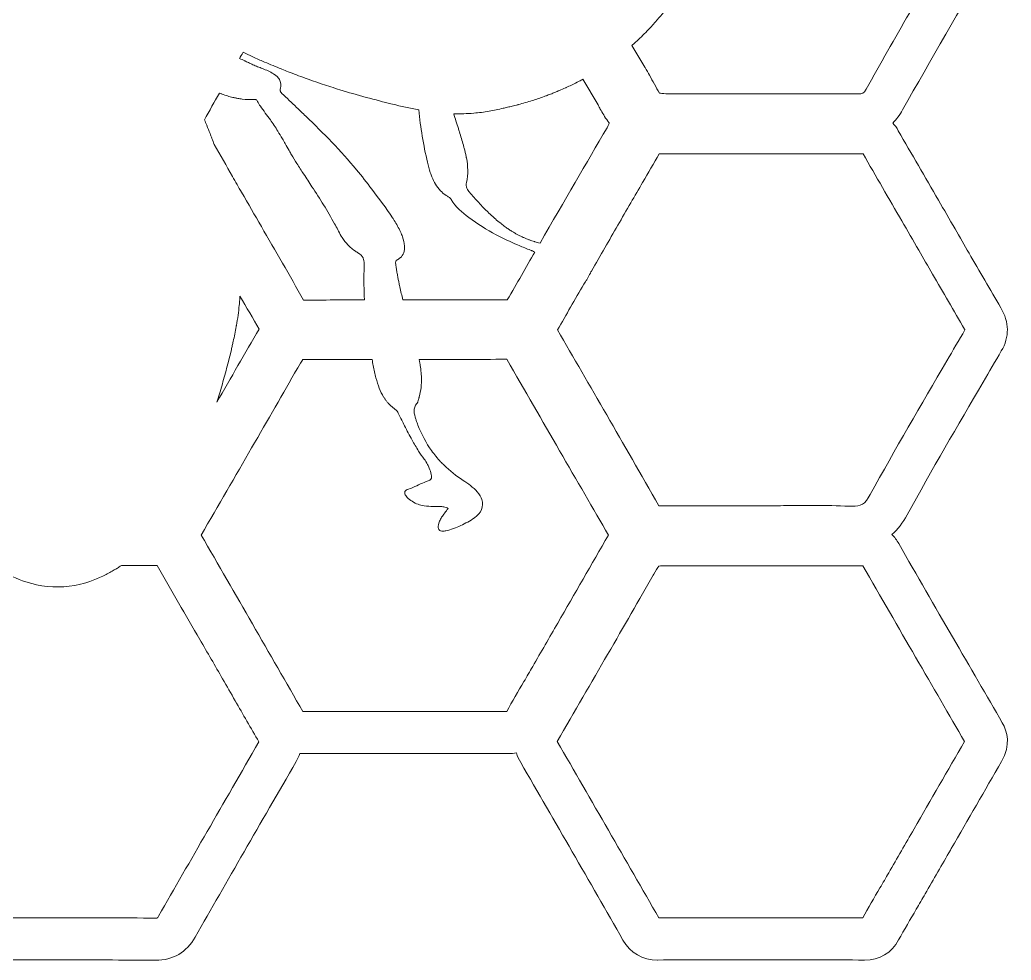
# Model space of a CAD drawing. Extents: x -3978 to 1416, y -790 to 1272.
# Drawn here: x -1104 to -701.5, y -790.4 to -408.8 of the extents above; entities that cross this region are included whole.
import ezdxf

# ---------------------------------------------------------------- set-up
doc = ezdxf.new("R2010")
doc.units = 0
doc.header["$MEASUREMENT"] = 0
doc.layers.add('Layer 1', color=7, linetype='Continuous', lineweight=0)

msp = doc.modelspace()

# ---------------------------------------------------------------- linework, layer by layer
at = {"layer": 'Layer 1'}
for points, knots in [([(-705.06, -694.04), (-717.61, -672.47), (-732.42, -646.97), (-747.09, -621.36), (-747.9, -619.95), (-748.83, -618.71), (-749.87, -617.66), (-747.51, -615.59), (-745.45, -612.93), (-743.65, -609.64), (-733.77, -591.54), (-723.13, -573.37), (-712.83, -555.79), (-710.37, -551.58), (-707.91, -547.38), (-705.45, -543.17), (-702.1, -537.43), (-702.18, -531.52), (-705.68, -525.59), (-710.03, -518.24), (-714.36, -510.71), (-718.55, -503.44), (-720.44, -500.17), (-722.32, -496.9), (-724.21, -493.63), (-726.47, -489.73), (-728.73, -485.83), (-730.99, -481.94), (-736.34, -472.72), (-741.88, -463.18), (-747.27, -453.76), (-747.94, -452.59), (-748.7, -451.55), (-749.54, -450.64), (-748.03, -449.18), (-746.69, -447.4), (-745.51, -445.29), (-734.02, -424.87), (-722.02, -404.25), (-710.43, -384.3), (-710.43, -384.3), (-705.39, -375.63), (-705.39, -375.63), (-702.19, -370.13), (-702.15, -364.37), (-705.28, -358.98), (-718.23, -336.65), (-731.96, -312.83), (-747.26, -286.17), (-750.09, -281.23), (-754.73, -278.62), (-760.68, -278.62), (-760.68, -278.62), (-760.77, -278.62), (-760.77, -278.62), (-766.46, -278.65), (-772.15, -278.65), (-777.84, -278.65), (-781.6, -278.65), (-798.77, -278.64), (-798.78, -278.64), (-798.78, -278.64), (-844.48, -278.64), (-844.48, -278.64), (-845.27, -278.64), (-846.57, -278.64), (-848.12, -278.89), (-848.51, -277.74), (-849.03, -276.6), (-849.69, -275.46), (-861.99, -254.2), (-876.56, -228.98), (-891.31, -203.16), (-892.03, -201.89), (-892.85, -200.76), (-893.76, -199.78), (-892.91, -198.85), (-892.15, -197.79), (-891.47, -196.61), (-876.75, -170.91), (-862.01, -145.51), (-849.54, -124.06), (-846.53, -118.88), (-846.57, -113.34), (-849.65, -108.03), (-863.56, -84.08), (-877.17, -60.59), (-890.81, -36.61), (-894.27, -30.53), (-899.51, -27.45), (-906.43, -27.45), (-906.43, -27.45), (-906.82, -27.46), (-906.82, -27.46), (-910.82, -27.52), (-915.18, -27.55), (-920.57, -27.55), (-923.57, -27.55), (-926.57, -27.54), (-929.58, -27.53), (-932.56, -27.53), (-935.54, -27.52), (-938.52, -27.52), (-938.52, -27.52), (-964.58, -27.51), (-964.58, -27.51), (-972.82, -27.51), (-981.05, -27.52), (-989.28, -27.52), (-989.28, -27.52), (-989.93, -27.52), (-989.93, -27.52), (-995.73, -27.52), (-1000.23, -30.01), (-1002.94, -34.72), (-1016.3, -58.01), (-1030.21, -82.11), (-1045.44, -108.39), (-1045.92, -109.22), (-1046.32, -110.07), (-1046.65, -110.93), (-1046.83, -110.92), (-1047.02, -110.92), (-1047.22, -110.92), (-1062.18, -110.95), (-1077.72, -110.97), (-1094.73, -110.97), (-1107.08, -110.97), (-1119.43, -110.96), (-1131.8, -110.95), (-1132.58, -110.95), (-1133.34, -111), (-1134.08, -111.1), (-1134.54, -109.56), (-1135.23, -108.02), (-1136.15, -106.45), (-1149.28, -83.97), (-1162.67, -60.81), (-1177.08, -35.65), (-1180.32, -29.98), (-1185.23, -27.11), (-1191.69, -27.11), (-1206.03, -27.16), (-1220.07, -27.19), (-1234.31, -27.19), (-1248.55, -27.19), (-1261.17, -27.15), (-1272.93, -27.07), (-1272.93, -27.07), (-1273.11, -27.07), (-1273.11, -27.07), (-1280.81, -27.07), (-1286.44, -30.38), (-1290.3, -37.17), (-1303.28, -59.96), (-1315.95, -81.81), (-1331.17, -108), (-1334.11, -113.06), (-1334.06, -118.5), (-1331.02, -123.74), (-1316.17, -149.37), (-1302.54, -173.02), (-1289.33, -196.04), (-1288.44, -197.59), (-1287.38, -198.95), (-1286.17, -200.09), (-1288.61, -202.2), (-1290.74, -204.93), (-1292.6, -208.33), (-1302.17, -225.81), (-1312.42, -243.37), (-1322.34, -260.34), (-1322.34, -260.34), (-1322.54, -260.69), (-1322.54, -260.69), (-1325.19, -265.22), (-1327.83, -269.75), (-1330.47, -274.28), (-1331.26, -275.63), (-1331.86, -277), (-1332.29, -278.37), (-1333.04, -278.26), (-1333.82, -278.21), (-1334.61, -278.21), (-1349.46, -278.26), (-1365.45, -278.29), (-1383.5, -278.29), (-1395.39, -278.29), (-1407.27, -278.28), (-1419.18, -278.26), (-1425.06, -278.26), (-1429.69, -280.9), (-1432.55, -285.89), (-1433.19, -287.01), (-1433.82, -288.12), (-1434.46, -289.23), (-1441.67, -292.59), (-1446.11, -300.32), (-1445.46, -308.39), (-1455.23, -325.37), (-1465.02, -342.33), (-1474.71, -359.04), (-1475.31, -360.08), (-1475.79, -361.12), (-1476.15, -362.18), (-1476.92, -362.08), (-1477.71, -362.03), (-1478.52, -362.03), (-1493.37, -362.05), (-1508.21, -362.06), (-1523.05, -362.06), (-1536.39, -362.06), (-1549.73, -362.05), (-1563.09, -362.03), (-1568.77, -362.03), (-1573.42, -364.7), (-1576.21, -369.55), (-1587.68, -389.51), (-1602.8, -415.81), (-1618.07, -442.11), (-1621.35, -447.75), (-1621.36, -453.45), (-1618.11, -459.05), (-1605.81, -480.21), (-1591.87, -504.18), (-1578.45, -527.89), (-1577.29, -529.93), (-1575.8, -532.23), (-1573.67, -534.23), (-1575.17, -535.65), (-1576.51, -537.39), (-1577.69, -539.46), (-1590.17, -561.33), (-1603.28, -584.03), (-1617.78, -608.84), (-1621.43, -615.09), (-1621.34, -621.46), (-1617.5, -627.78), (-1614.21, -633.2), (-1610.95, -638.82), (-1607.8, -644.26), (-1606.85, -645.9), (-1605.91, -647.54), (-1604.96, -649.17), (-1600.51, -656.82), (-1596.06, -664.48), (-1591.62, -672.14), (-1591.62, -672.14), (-1585.28, -683.08), (-1585.28, -683.08), (-1585.28, -683.08), (-1578.6, -694.78), (-1578.6, -694.78), (-1578.18, -695.7), (-1577.67, -696.59), (-1577.06, -697.43), (-1577.06, -697.43), (-1574.86, -701.02), (-1574.86, -701.02), (-1574.17, -702.16), (-1573.28, -703.16), (-1572.22, -703.97), (-1569.74, -705.89), (-1566.79, -706.86), (-1563.47, -706.86), (-1562.93, -706.86), (-1562.41, -706.83), (-1561.95, -706.8), (-1561.95, -706.8), (-1561.75, -706.79), (-1561.75, -706.79), (-1557.05, -706.78), (-1552.32, -706.72), (-1547.74, -706.65), (-1547.74, -706.65), (-1547.67, -706.65), (-1547.67, -706.65), (-1543, -706.58), (-1538.16, -706.52), (-1533.45, -706.52), (-1533.45, -706.52), (-1532.58, -706.52), (-1532.58, -706.52), (-1525.48, -706.53), (-1518.29, -706.59), (-1511.33, -706.66), (-1503.48, -706.73), (-1495.36, -706.8), (-1487.36, -706.8), (-1484.7, -706.8), (-1482.05, -706.79), (-1479.44, -706.77), (-1479.44, -706.77), (-1479.32, -706.78), (-1479.32, -706.78), (-1478.91, -706.82), (-1478.29, -706.87), (-1477.55, -706.87), (-1477.07, -706.87), (-1476.6, -706.85), (-1476.14, -706.8), (-1475.8, -707.74), (-1475.37, -708.66), (-1474.84, -709.57), (-1461.94, -731.74), (-1448.19, -755.56), (-1432.79, -782.37), (-1429.79, -787.61), (-1425.03, -790.38), (-1419.01, -790.38), (-1419.01, -790.38), (-1418.88, -790.38), (-1418.88, -790.38), (-1412.86, -790.33), (-1406.37, -790.31), (-1397.85, -790.31), (-1396.12, -790.31), (-1377.89, -790.33), (-1377.89, -790.33), (-1377.7, -790.33), (-1377.51, -790.34), (-1377.32, -790.34), (-1377.32, -790.34), (-1356.91, -790.34), (-1356.91, -790.34), (-1349.63, -790.34), (-1342.35, -790.34), (-1335, -790.36), (-1328.82, -790.36), (-1324, -787.65), (-1321.06, -782.52), (-1306.42, -756.98), (-1291.59, -731.37), (-1279.02, -709.68), (-1278.46, -708.7), (-1277.99, -707.71), (-1277.64, -706.72), (-1276.87, -706.8), (-1276.26, -706.8), (-1275.87, -706.8), (-1275.87, -706.8), (-1273.58, -706.8), (-1273.58, -706.8), (-1271.53, -706.8), (-1269.48, -706.79), (-1267.44, -706.78), (-1265.41, -706.78), (-1263.39, -706.77), (-1261.36, -706.77), (-1257.5, -706.77), (-1254.37, -706.79), (-1251.52, -706.84), (-1249.71, -706.87), (-1247.83, -706.89), (-1245.8, -706.89), (-1241.69, -706.89), (-1237.55, -706.83), (-1233.55, -706.77), (-1229.64, -706.71), (-1225.6, -706.64), (-1221.63, -706.64), (-1218.1, -706.64), (-1214.99, -706.69), (-1212.11, -706.79), (-1211.7, -706.81), (-1211.28, -706.84), (-1210.86, -706.87), (-1210.86, -706.87), (-1210.75, -706.88), (-1210.75, -706.88), (-1209.83, -706.95), (-1208.68, -707.03), (-1207.45, -707.03), (-1205.44, -707.03), (-1203.61, -706.81), (-1201.87, -706.35), (-1200.68, -706.39), (-1199.44, -706.43), (-1198.14, -706.43), (-1196.23, -706.43), (-1194.58, -706.34), (-1192.98, -706.15), (-1192.94, -706.16), (-1192.9, -706.16), (-1192.86, -706.17), (-1192.18, -706.24), (-1191.25, -706.35), (-1190.14, -706.35), (-1189.82, -706.35), (-1189.5, -706.34), (-1189.18, -706.32), (-1188.43, -708.54), (-1187.29, -710.13), (-1186.71, -710.94), (-1186.71, -710.94), (-1186.6, -711.08), (-1186.6, -711.08), (-1181.02, -720.77), (-1175.43, -730.44), (-1169.83, -740.12), (-1169.83, -740.12), (-1169.32, -741.01), (-1169.32, -741.01), (-1161.64, -754.28), (-1153.7, -768.01), (-1145.94, -781.53), (-1142.56, -787.42), (-1137.4, -790.41), (-1130.62, -790.41), (-1130.62, -790.41), (-1130.52, -790.41), (-1130.52, -790.41), (-1115.84, -790.35), (-1102.47, -790.32), (-1089.67, -790.32), (-1075.39, -790.32), (-1062.07, -790.36), (-1048.94, -790.43), (-1048.94, -790.43), (-1048.81, -790.43), (-1048.81, -790.43), (-1041.72, -790.43), (-1036.31, -787.27), (-1032.75, -781.04), (-1019.81, -758.4), (-1006.4, -735.11), (-991.76, -709.84), (-991.14, -708.77), (-990.64, -707.68), (-990.27, -706.59), (-990.04, -706.59), (-989.81, -706.6), (-989.57, -706.6), (-989.57, -706.6), (-989.44, -706.6), (-989.44, -706.6), (-983.45, -706.56), (-977.01, -706.54), (-968.57, -706.54), (-968.57, -706.54), (-947.87, -706.55), (-947.87, -706.55), (-947.87, -706.55), (-928.84, -706.54), (-927.09, -706.54), (-918.42, -706.54), (-911.81, -706.56), (-905.64, -706.6), (-905.64, -706.6), (-905.5, -706.6), (-905.5, -706.6), (-904.4, -706.6), (-903.33, -706.51), (-902.31, -706.32), (-901.91, -707.64), (-901.33, -708.94), (-900.58, -710.24), (-886.59, -734.34), (-872.62, -758.57), (-859.06, -782.25), (-856.02, -787.57), (-851.17, -790.38), (-845.02, -790.38), (-845.02, -790.38), (-844.89, -790.37), (-844.89, -790.37), (-838.87, -790.34), (-832.41, -790.32), (-823.97, -790.32), (-823.97, -790.32), (-803.32, -790.33), (-803.32, -790.33), (-801.59, -790.33), (-782.52, -790.32), (-782.52, -790.32), (-773.86, -790.32), (-767.26, -790.34), (-761.08, -790.38), (-761.08, -790.38), (-760.95, -790.38), (-760.95, -790.38), (-754.85, -790.38), (-750.07, -787.55), (-747.13, -782.2), (-744.85, -778.05), (-742.38, -773.84), (-739.99, -769.75), (-738.78, -767.68), (-737.57, -765.61), (-736.37, -763.54), (-732.95, -757.6), (-729.52, -751.67), (-726.1, -745.73), (-726.1, -745.73), (-725.77, -745.16), (-725.77, -745.16), (-718.97, -733.36), (-712.17, -721.56), (-705.35, -709.77), (-701.45, -703.05), (-703.04, -697.51), (-705.06, -694.04)], [0, 0, 0, 0, 1, 1, 1, 2, 2, 2, 3, 3, 3, 4, 4, 4, 5, 5, 5, 6, 6, 6, 7, 7, 7, 8, 8, 8, 9, 9, 9, 10, 10, 10, 11, 11, 11, 12, 12, 12, 13, 13, 13, 14, 14, 14, 15, 15, 15, 16, 16, 16, 17, 17, 17, 18, 18, 18, 19, 19, 19, 20, 20, 20, 21, 21, 21, 22, 22, 22, 23, 23, 23, 24, 24, 24, 25, 25, 25, 26, 26, 26, 27, 27, 27, 28, 28, 28, 29, 29, 29, 30, 30, 30, 31, 31, 31, 32, 32, 32, 33, 33, 33, 34, 34, 34, 35, 35, 35, 36, 36, 36, 37, 37, 37, 38, 38, 38, 39, 39, 39, 40, 40, 40, 41, 41, 41, 42, 42, 42, 43, 43, 43, 44, 44, 44, 45, 45, 45, 46, 46, 46, 47, 47, 47, 48, 48, 48, 49, 49, 49, 50, 50, 50, 51, 51, 51, 52, 52, 52, 53, 53, 53, 54, 54, 54, 55, 55, 55, 56, 56, 56, 57, 57, 57, 58, 58, 58, 59, 59, 59, 60, 60, 60, 61, 61, 61, 62, 62, 62, 63, 63, 63, 64, 64, 64, 65, 65, 65, 66, 66, 66, 67, 67, 67, 68, 68, 68, 69, 69, 69, 70, 70, 70, 71, 71, 71, 72, 72, 72, 73, 73, 73, 74, 74, 74, 75, 75, 75, 76, 76, 76, 77, 77, 77, 78, 78, 78, 79, 79, 79, 80, 80, 80, 81, 81, 81, 82, 82, 82, 83, 83, 83, 84, 84, 84, 85, 85, 85, 86, 86, 86, 87, 87, 87, 88, 88, 88, 89, 89, 89, 90, 90, 90, 91, 91, 91, 92, 92, 92, 93, 93, 93, 94, 94, 94, 95, 95, 95, 96, 96, 96, 97, 97, 97, 98, 98, 98, 99, 99, 99, 100, 100, 100, 101, 101, 101, 102, 102, 102, 103, 103, 103, 104, 104, 104, 105, 105, 105, 106, 106, 106, 107, 107, 107, 108, 108, 108, 109, 109, 109, 110, 110, 110, 111, 111, 111, 112, 112, 112, 113, 113, 113, 114, 114, 114, 115, 115, 115, 116, 116, 116, 117, 117, 117, 118, 118, 118, 119, 119, 119, 120, 120, 120, 121, 121, 121, 122, 122, 122, 123, 123, 123, 124, 124, 124, 125, 125, 125, 126, 126, 126, 127, 127, 127, 128, 128, 128, 129, 129, 129, 130, 130, 130, 131, 131, 131, 132, 132, 132, 133, 133, 133, 134, 134, 134, 135, 135, 135, 136, 136, 136, 137, 137, 137, 138, 138, 138, 139, 139, 139, 140, 140, 140, 141, 141, 141, 142, 142, 142, 143, 143, 143, 144, 144, 144, 145, 145, 145, 146, 146, 146, 147, 147, 147, 148, 148, 148, 149, 149, 149, 150, 150, 150, 151, 151, 151, 152, 152, 152, 153, 153, 153, 154, 154, 154, 155, 155, 155, 156, 156, 156, 157, 157, 157, 158, 158, 158, 159, 159, 159, 160, 160, 160, 161, 161, 161, 162, 162, 162, 163, 163, 163, 164, 164, 164, 165, 165, 165, 166, 166, 166, 167, 167, 167, 167]), ([(-744.67, -327.18), (-744.64, -327.09), (-744.61, -326.99), (-744.58, -326.89), (-744.46, -326.5), (-744.35, -326.1), (-744.24, -325.7), (-735.88, -340.21), (-727.94, -353.96), (-720.25, -367.21), (-720.25, -367.21), (-725.1, -375.56), (-725.1, -375.56), (-736.76, -395.61), (-748.81, -416.34), (-760.39, -436.91), (-761.39, -438.69), (-761.58, -438.8), (-763.74, -438.8), (-763.74, -438.8), (-763.83, -438.8), (-763.83, -438.8), (-770.55, -438.76), (-777.73, -438.75), (-785.78, -438.75), (-795.57, -438.75), (-805.36, -438.77), (-815.15, -438.79), (-823.2, -438.81), (-831.26, -438.84), (-839.33, -438.84), (-840.29, -438.84), (-841.35, -438.76), (-842.47, -438.66), (-843.05, -438.62), (-843.63, -438.57), (-844.22, -438.53), (-845.6, -436.12), (-846.97, -433.65), (-848.3, -431.26), (-848.88, -430.21), (-849.46, -429.17), (-850.04, -428.13), (-850.07, -428.07), (-850.11, -428), (-850.14, -427.94), (-850.14, -427.94), (-855.45, -419.16), (-855.45, -419.16), (-855.15, -418.89), (-854.85, -418.64), (-854.55, -418.37), (-852.95, -416.93), (-851.38, -415.43), (-849.85, -413.88), (-849.05, -413.07), (-848.27, -412.24), (-847.49, -411.4), (-846.93, -410.79), (-846.37, -410.16), (-845.81, -409.53), (-844.91, -408.51), (-844.03, -407.48), (-843.16, -406.42), (-842.43, -405.52), (-841.7, -404.6), (-840.98, -403.66), (-840.47, -402.98), (-839.96, -402.29), (-839.44, -401.59), (-835.88, -396.74), (-832.61, -391.47), (-829.65, -385.8), (-828.33, -383.28), (-827.18, -383.13), (-824.64, -383.71), (-820.96, -384.54), (-817.33, -385.02), (-813.74, -385.13), (-805.33, -385.39), (-797.14, -383.6), (-789.27, -379.5), (-787.64, -378.65), (-786.05, -377.78), (-784.5, -376.86), (-784.48, -376.85), (-784.45, -376.83), (-784.43, -376.82), (-783.69, -376.39), (-782.97, -375.95), (-782.25, -375.51), (-782.19, -375.47), (-782.13, -375.44), (-782.07, -375.4), (-781.35, -374.95), (-780.64, -374.5), (-779.94, -374.04), (-779.2, -373.56), (-778.47, -373.07), (-777.76, -372.58), (-777.04, -372.08), (-776.33, -371.58), (-775.64, -371.07), (-774.94, -370.56), (-774.25, -370.04), (-773.58, -369.52), (-772.23, -368.48), (-770.91, -367.41), (-769.64, -366.29), (-768.37, -365.2), (-767.14, -364.06), (-765.95, -362.89), (-765.36, -362.31), (-764.77, -361.72), (-764.2, -361.13), (-763.63, -360.53), (-763.06, -359.93), (-762.51, -359.32), (-761.96, -358.71), (-761.41, -358.1), (-760.88, -357.48), (-760.34, -356.86), (-759.81, -356.22), (-759.31, -355.58), (-758.8, -354.95), (-758.3, -354.3), (-757.81, -353.65), (-756.33, -351.7), (-754.95, -349.68), (-753.67, -347.59), (-753.27, -346.94), (-752.88, -346.29), (-752.5, -345.63), (-752.46, -345.57), (-752.42, -345.5), (-752.38, -345.43), (-751.99, -344.74), (-751.6, -344.04), (-751.22, -343.33), (-750.83, -342.61), (-750.46, -341.88), (-750.09, -341.14), (-749.72, -340.4), (-749.37, -339.65), (-749.02, -338.9), (-748.68, -338.15), (-748.34, -337.39), (-748.02, -336.62), (-747.81, -336.15), (-747.62, -335.68), (-747.43, -335.2), (-746.68, -333.35), (-746, -331.46), (-745.38, -329.52), (-745.13, -328.74), (-744.9, -327.97), (-744.67, -327.18)], [0, 0, 0, 0, 1, 1, 1, 2, 2, 2, 3, 3, 3, 4, 4, 4, 5, 5, 5, 6, 6, 6, 7, 7, 7, 8, 8, 8, 9, 9, 9, 10, 10, 10, 11, 11, 11, 12, 12, 12, 13, 13, 13, 14, 14, 14, 15, 15, 15, 16, 16, 16, 17, 17, 17, 18, 18, 18, 19, 19, 19, 20, 20, 20, 21, 21, 21, 22, 22, 22, 23, 23, 23, 24, 24, 24, 25, 25, 25, 26, 26, 26, 27, 27, 27, 28, 28, 28, 29, 29, 29, 30, 30, 30, 31, 31, 31, 32, 32, 32, 33, 33, 33, 34, 34, 34, 35, 35, 35, 36, 36, 36, 37, 37, 37, 38, 38, 38, 39, 39, 39, 40, 40, 40, 41, 41, 41, 42, 42, 42, 43, 43, 43, 44, 44, 44, 45, 45, 45, 46, 46, 46, 47, 47, 47, 48, 48, 48, 49, 49, 49, 50, 50, 50, 51, 51, 51, 52, 52, 52, 52]), ([(-951.29, -508.03), (-951.42, -507.08), (-951.54, -506.5), (-950.53, -505.99), (-950.15, -505.8), (-949.82, -505.59), (-949.53, -505.36), (-948.13, -504.2), (-947.71, -502.52), (-947.78, -500.56), (-947.82, -499.26), (-948.12, -498.04), (-948.54, -496.86), (-948.79, -496.16), (-949.09, -495.47), (-949.41, -494.79), (-950.14, -493.2), (-950.99, -491.68), (-951.9, -490.21), (-952.13, -489.84), (-952.37, -489.47), (-952.61, -489.1), (-955.2, -485.1), (-958.25, -481.41), (-961.05, -477.54), (-961.06, -477.54), (-961.06, -477.53), (-961.06, -477.53), (-963.03, -474.81), (-965.09, -472.17), (-967.23, -469.6), (-973.63, -461.89), (-980.66, -454.79), (-987.85, -447.85), (-987.85, -447.84), (-987.86, -447.84), (-987.87, -447.83), (-989.1, -446.65), (-990.33, -445.47), (-991.56, -444.3), (-993.54, -442.4), (-995.53, -440.51), (-997.52, -438.62), (-997.77, -438.38), (-997.96, -438.17), (-998.08, -437.95), (-998.12, -437.89), (-998.14, -437.83), (-998.17, -437.77), (-998.3, -437.44), (-998.3, -437.05), (-998.18, -436.51), (-997.92, -435.39), (-997.98, -434.36), (-998.36, -433.43), (-998.58, -432.88), (-998.92, -432.36), (-999.36, -431.89), (-999.65, -431.59), (-999.98, -431.3), (-1000.36, -431.04), (-1001.76, -430.06), (-1003.3, -429.37), (-1004.89, -428.76), (-1005.58, -428.5), (-1006.26, -428.23), (-1006.95, -427.96), (-1007.26, -427.83), (-1007.56, -427.7), (-1007.87, -427.57), (-1008.19, -427.44), (-1008.51, -427.31), (-1008.82, -427.16), (-1009.47, -426.89), (-1010.11, -426.6), (-1010.75, -426.3), (-1011.27, -426.07), (-1011.79, -425.83), (-1012.31, -425.58), (-1012.43, -425.52), (-1012.55, -425.46), (-1012.66, -425.41), (-1013.35, -425.09), (-1014.04, -424.75), (-1014.73, -424.41), (-1014.73, -424.41), (-1014.73, -424.4), (-1014.72, -424.4), (-1014.36, -423.74), (-1013.87, -422.88), (-1013.33, -421.94), (-1012.95, -422.12), (-1012.57, -422.3), (-1012.18, -422.47), (-1011.06, -422.99), (-1009.93, -423.51), (-1008.8, -424.01), (-1008.02, -424.37), (-1007.24, -424.72), (-1006.45, -425.06), (-1006.1, -425.21), (-1005.75, -425.37), (-1005.4, -425.51), (-1004.27, -426.01), (-1003.13, -426.49), (-1001.99, -426.97), (-1000.88, -427.44), (-999.76, -427.9), (-998.65, -428.35), (-998.3, -428.49), (-997.94, -428.64), (-997.59, -428.78), (-996.72, -429.13), (-995.85, -429.47), (-994.98, -429.82), (-993.87, -430.25), (-992.76, -430.68), (-991.64, -431.1), (-990.49, -431.54), (-989.33, -431.97), (-988.16, -432.39), (-985.83, -433.24), (-983.49, -434.06), (-981.14, -434.84), (-979.97, -435.23), (-978.79, -435.62), (-977.61, -436), (-976.43, -436.38), (-975.24, -436.75), (-974.05, -437.12), (-970.49, -438.22), (-966.9, -439.25), (-963.29, -440.22), (-956.2, -442.11), (-949.16, -444.01), (-942.01, -445.3), (-942.01, -445.3), (-942, -445.3), (-942, -445.3), (-941.3, -452.45), (-940.08, -459.54), (-938.43, -466.57), (-938.1, -467.99), (-937.73, -469.4), (-937.28, -470.77), (-937.09, -471.35), (-936.88, -471.93), (-936.65, -472.49), (-935.82, -474.57), (-934.72, -476.5), (-933.15, -478.13), (-932.53, -478.77), (-931.84, -479.37), (-931.05, -479.91), (-930.89, -480.02), (-930.73, -480.13), (-930.56, -480.24), (-930.23, -480.44), (-929.89, -480.64), (-929.54, -480.83), (-929.22, -481), (-929.02, -481.4), (-928.81, -481.72), (-926.93, -484.62), (-924.46, -486.96), (-921.69, -488.98), (-918.12, -491.59), (-914.39, -493.91), (-910.53, -495.97), (-907.71, -497.49), (-904.81, -498.86), (-901.86, -500.13), (-901.85, -500.13), (-901.85, -500.13), (-901.85, -500.13), (-900.32, -500.78), (-898.77, -501.41), (-897.21, -502), (-897.21, -502), (-897.2, -502.01), (-897.2, -502.01), (-896.85, -502.14), (-896.5, -502.28), (-896.16, -502.42), (-896.06, -502.46), (-895.95, -502.51), (-895.84, -502.56), (-895.51, -502.7), (-895.19, -502.85), (-894.87, -503), (-894.86, -503), (-894.86, -503.01), (-894.85, -503.01), (-898.39, -509.16), (-902.1, -515.61), (-906.03, -522.45), (-916.48, -522.44), (-926.92, -522.44), (-937.37, -522.44), (-937.37, -522.44), (-948.41, -522.44), (-948.41, -522.44), (-948.87, -520.66), (-949.3, -518.87), (-949.68, -517.08), (-949.81, -516.49), (-949.94, -515.89), (-950.06, -515.29), (-950.09, -515.17), (-950.12, -515.05), (-950.13, -514.93), (-950.23, -514.45), (-950.33, -513.97), (-950.42, -513.48), (-950.53, -512.88), (-950.64, -512.28), (-950.74, -511.67), (-950.84, -511.07), (-950.94, -510.46), (-951.03, -509.86), (-951.12, -509.25), (-951.21, -508.64), (-951.29, -508.03)], [0, 0, 0, 0, 1, 1, 1, 2, 2, 2, 3, 3, 3, 4, 4, 4, 5, 5, 5, 6, 6, 6, 7, 7, 7, 8, 8, 8, 9, 9, 9, 10, 10, 10, 11, 11, 11, 12, 12, 12, 13, 13, 13, 14, 14, 14, 15, 15, 15, 16, 16, 16, 17, 17, 17, 18, 18, 18, 19, 19, 19, 20, 20, 20, 21, 21, 21, 22, 22, 22, 23, 23, 23, 24, 24, 24, 25, 25, 25, 26, 26, 26, 27, 27, 27, 28, 28, 28, 29, 29, 29, 30, 30, 30, 31, 31, 31, 32, 32, 32, 33, 33, 33, 34, 34, 34, 35, 35, 35, 36, 36, 36, 37, 37, 37, 38, 38, 38, 39, 39, 39, 40, 40, 40, 41, 41, 41, 42, 42, 42, 43, 43, 43, 44, 44, 44, 45, 45, 45, 46, 46, 46, 47, 47, 47, 48, 48, 48, 49, 49, 49, 50, 50, 50, 51, 51, 51, 52, 52, 52, 53, 53, 53, 54, 54, 54, 55, 55, 55, 56, 56, 56, 57, 57, 57, 58, 58, 58, 59, 59, 59, 60, 60, 60, 61, 61, 61, 62, 62, 62, 63, 63, 63, 64, 64, 64, 65, 65, 65, 66, 66, 66, 67, 67, 67, 68, 68, 68, 69, 69, 69, 70, 70, 70, 71, 71, 71, 72, 72, 72, 73, 73, 73, 74, 74, 74, 74]), ([(-875.33, -432.9), (-875.33, -432.9), (-869.2, -443.31), (-869.2, -443.31), (-868.88, -443.86), (-868.57, -444.42), (-868.26, -444.98), (-867.43, -446.49), (-866.49, -448.2), (-865.19, -449.83), (-864.76, -450.36), (-864.7, -450.62), (-864.7, -450.62), (-864.7, -450.65), (-864.71, -451.15), (-865.52, -452.52), (-873.93, -466.88), (-882.66, -481.89), (-892.74, -499.37), (-893.11, -499.28), (-893.49, -499.19), (-893.86, -499.08), (-894.2, -499), (-894.55, -498.91), (-894.89, -498.8), (-894.92, -498.79), (-894.95, -498.78), (-894.97, -498.77), (-895.35, -498.67), (-895.73, -498.54), (-896.11, -498.41), (-896.51, -498.28), (-896.91, -498.14), (-897.3, -497.99), (-897.7, -497.85), (-898.09, -497.69), (-898.48, -497.52), (-898.85, -497.37), (-899.22, -497.21), (-899.59, -497.04), (-899.59, -497.04), (-899.98, -496.86), (-899.98, -496.86), (-900.66, -496.54), (-901.34, -496.2), (-902.01, -495.84), (-902.36, -495.65), (-902.7, -495.46), (-903.05, -495.25), (-903.06, -495.25), (-903.08, -495.24), (-903.1, -495.22), (-903.41, -495.05), (-903.71, -494.86), (-904.02, -494.67), (-904.44, -494.41), (-904.87, -494.13), (-905.29, -493.85), (-905.68, -493.59), (-906.07, -493.32), (-906.46, -493.04), (-907.03, -492.65), (-907.58, -492.23), (-908.13, -491.81), (-908.33, -491.66), (-908.52, -491.51), (-908.71, -491.36), (-908.71, -491.36), (-908.71, -491.36), (-908.72, -491.35), (-909.46, -490.78), (-910.18, -490.18), (-910.88, -489.57), (-911.24, -489.26), (-911.59, -488.95), (-911.93, -488.64), (-912.63, -488.02), (-913.32, -487.37), (-913.98, -486.72), (-916.66, -484.11), (-919.16, -481.31), (-921.6, -478.43), (-922.1, -477.84), (-922.42, -477.29), (-922.57, -476.71), (-922.63, -476.53), (-922.66, -476.35), (-922.67, -476.16), (-922.7, -476.03), (-922.7, -475.89), (-922.7, -475.76), (-922.7, -475.43), (-922.66, -475.11), (-922.59, -474.74), (-922.59, -474.74), (-922.59, -474.73), (-922.59, -474.73), (-921.92, -471.44), (-921.92, -468.14), (-922.61, -464.83), (-922.65, -464.66), (-922.68, -464.49), (-922.73, -464.32), (-922.97, -463.16), (-923.25, -462), (-923.55, -460.86), (-923.66, -460.46), (-923.76, -460.06), (-923.87, -459.66), (-924.36, -457.84), (-924.91, -456.03), (-925.47, -454.23), (-925.61, -453.76), (-925.76, -453.3), (-925.9, -452.84), (-926.22, -451.83), (-926.55, -450.81), (-926.87, -449.8), (-927.18, -448.82), (-927.49, -447.84), (-927.8, -446.86), (-925.1, -446.93), (-922.37, -446.87), (-919.61, -446.63), (-919.61, -446.62), (-919.6, -446.63), (-919.6, -446.63), (-917.56, -446.46), (-915.5, -446.19), (-913.43, -445.81), (-911.49, -445.45), (-909.57, -445.07), (-907.68, -444.64), (-907.4, -444.58), (-907.12, -444.52), (-906.85, -444.45), (-906.21, -444.31), (-905.58, -444.16), (-904.95, -444.01), (-904.64, -443.93), (-904.34, -443.86), (-904.04, -443.78), (-903.28, -443.6), (-902.53, -443.4), (-901.78, -443.2), (-901.68, -443.18), (-901.58, -443.15), (-901.48, -443.12), (-900.56, -442.88), (-899.64, -442.62), (-898.72, -442.35), (-897.78, -442.08), (-896.84, -441.79), (-895.9, -441.5), (-894.27, -440.98), (-892.66, -440.44), (-891.08, -439.87), (-891.06, -439.87), (-891.05, -439.86), (-891.03, -439.85), (-890.64, -439.71), (-890.26, -439.57), (-889.88, -439.43), (-889.25, -439.2), (-888.63, -438.96), (-888.01, -438.72), (-887.74, -438.62), (-887.47, -438.51), (-887.21, -438.41), (-886.57, -438.15), (-885.94, -437.89), (-885.31, -437.63), (-885.17, -437.57), (-885.03, -437.52), (-884.9, -437.46), (-884.07, -437.11), (-883.24, -436.75), (-882.42, -436.38), (-882.31, -436.33), (-882.19, -436.28), (-882.08, -436.23), (-881.36, -435.9), (-880.64, -435.57), (-879.93, -435.23), (-878.9, -434.73), (-877.87, -434.22), (-876.86, -433.7), (-876.34, -433.44), (-875.84, -433.17), (-875.33, -432.9)], [0, 0, 0, 0, 1, 1, 1, 2, 2, 2, 3, 3, 3, 4, 4, 4, 5, 5, 5, 6, 6, 6, 7, 7, 7, 8, 8, 8, 9, 9, 9, 10, 10, 10, 11, 11, 11, 12, 12, 12, 13, 13, 13, 14, 14, 14, 15, 15, 15, 16, 16, 16, 17, 17, 17, 18, 18, 18, 19, 19, 19, 20, 20, 20, 21, 21, 21, 22, 22, 22, 23, 23, 23, 24, 24, 24, 25, 25, 25, 26, 26, 26, 27, 27, 27, 28, 28, 28, 29, 29, 29, 30, 30, 30, 31, 31, 31, 32, 32, 32, 33, 33, 33, 34, 34, 34, 35, 35, 35, 36, 36, 36, 37, 37, 37, 38, 38, 38, 39, 39, 39, 40, 40, 40, 41, 41, 41, 42, 42, 42, 43, 43, 43, 44, 44, 44, 45, 45, 45, 46, 46, 46, 47, 47, 47, 48, 48, 48, 49, 49, 49, 50, 50, 50, 51, 51, 51, 52, 52, 52, 53, 53, 53, 54, 54, 54, 55, 55, 55, 56, 56, 56, 57, 57, 57, 58, 58, 58, 59, 59, 59, 60, 60, 60, 61, 61, 61, 62, 62, 62, 63, 63, 63, 63]), ([(-964.19, -518.41), (-964.17, -519.02), (-964.15, -519.63), (-964.13, -520.24), (-964.1, -520.98), (-964.07, -521.71), (-964.02, -522.45), (-972.33, -522.46), (-980.59, -522.47), (-988.77, -522.49), (-994.4, -512.47), (-1000.23, -502.4), (-1005.88, -492.65), (-1008.56, -488.02), (-1011.24, -483.39), (-1013.91, -478.76), (-1015.14, -476.62), (-1016.36, -474.48), (-1017.59, -472.34), (-1020.03, -468.08), (-1022.52, -463.74), (-1025.06, -459.4), (-1025.07, -459.37), (-1025.08, -459.34), (-1025.09, -459.31), (-1025.37, -458.5), (-1025.66, -457.7), (-1025.95, -456.9), (-1025.96, -456.86), (-1025.98, -456.82), (-1025.99, -456.79), (-1026.22, -456.17), (-1026.45, -455.56), (-1026.69, -454.94), (-1027.12, -453.8), (-1027.57, -452.67), (-1028.04, -451.55), (-1028.35, -450.8), (-1028.66, -450.07), (-1028.99, -449.33), (-1028.99, -449.33), (-1028.99, -449.32), (-1028.99, -449.32), (-1026.98, -445.65), (-1024.94, -442.03), (-1022.92, -438.5), (-1022.61, -438.62), (-1022.3, -438.74), (-1021.98, -438.85), (-1021.95, -438.86), (-1021.92, -438.87), (-1021.89, -438.88), (-1021.15, -439.16), (-1020.41, -439.41), (-1019.65, -439.64), (-1019.26, -439.76), (-1018.88, -439.87), (-1018.49, -439.97), (-1018.14, -440.07), (-1017.79, -440.15), (-1017.44, -440.24), (-1016.98, -440.35), (-1016.53, -440.44), (-1016.07, -440.53), (-1015.87, -440.57), (-1015.68, -440.61), (-1015.48, -440.64), (-1014.89, -440.75), (-1014.29, -440.83), (-1013.68, -440.9), (-1012.05, -441.1), (-1010.37, -441.17), (-1008.64, -441.11), (-1008.53, -441.1), (-1008.43, -441.11), (-1008.34, -441.12), (-1008.28, -441.13), (-1008.22, -441.14), (-1008.16, -441.15), (-1008, -441.19), (-1007.86, -441.27), (-1007.74, -441.38), (-1007.61, -441.5), (-1007.49, -441.66), (-1007.39, -441.87), (-1007.06, -442.53), (-1006.69, -443.17), (-1006.28, -443.79), (-1006.28, -443.79), (-1006.29, -443.8), (-1006.28, -443.8), (-1005.05, -445.71), (-1003.55, -447.44), (-1002.24, -449.29), (-1001.17, -450.8), (-1000.16, -452.36), (-999.2, -453.94), (-998.57, -454.96), (-997.97, -455.99), (-997.36, -457.02), (-996.99, -457.67), (-996.61, -458.32), (-996.24, -458.98), (-995.69, -459.94), (-995.14, -460.9), (-994.59, -461.85), (-994.27, -462.41), (-993.95, -462.96), (-993.62, -463.51), (-992.91, -464.73), (-992.18, -465.94), (-991.42, -467.13), (-990.53, -468.53), (-989.62, -469.93), (-988.71, -471.32), (-987.59, -473.04), (-986.46, -474.75), (-985.34, -476.47), (-982.12, -481.4), (-978.95, -486.35), (-976.15, -491.54), (-975.7, -492.35), (-975.27, -493.17), (-974.85, -494), (-974.75, -494.19), (-974.66, -494.38), (-974.56, -494.57), (-974.56, -494.57), (-974.56, -494.58), (-974.55, -494.58), (-974.1, -495.47), (-973.6, -496.33), (-973.06, -497.16), (-972.38, -498.2), (-971.61, -499.18), (-970.76, -500.08), (-970.59, -500.26), (-970.42, -500.43), (-970.25, -500.6), (-970.07, -500.78), (-969.89, -500.95), (-969.71, -501.11), (-969.17, -501.61), (-968.6, -502.07), (-967.99, -502.49), (-967.58, -502.77), (-967.16, -503.04), (-966.73, -503.29), (-965.65, -503.9), (-964.99, -504.59), (-964.61, -505.37), (-964.52, -505.55), (-964.44, -505.74), (-964.38, -505.92), (-964.13, -506.7), (-964.08, -507.57), (-964.12, -508.55), (-964.21, -510.68), (-964.25, -512.81), (-964.24, -514.93), (-964.23, -516.09), (-964.22, -517.25), (-964.19, -518.41)], [0, 0, 0, 0, 1, 1, 1, 2, 2, 2, 3, 3, 3, 4, 4, 4, 5, 5, 5, 6, 6, 6, 7, 7, 7, 8, 8, 8, 9, 9, 9, 10, 10, 10, 11, 11, 11, 12, 12, 12, 13, 13, 13, 14, 14, 14, 15, 15, 15, 16, 16, 16, 17, 17, 17, 18, 18, 18, 19, 19, 19, 20, 20, 20, 21, 21, 21, 22, 22, 22, 23, 23, 23, 24, 24, 24, 25, 25, 25, 26, 26, 26, 27, 27, 27, 28, 28, 28, 29, 29, 29, 30, 30, 30, 31, 31, 31, 32, 32, 32, 33, 33, 33, 34, 34, 34, 35, 35, 35, 36, 36, 36, 37, 37, 37, 38, 38, 38, 39, 39, 39, 40, 40, 40, 41, 41, 41, 42, 42, 42, 43, 43, 43, 44, 44, 44, 45, 45, 45, 46, 46, 46, 47, 47, 47, 48, 48, 48, 49, 49, 49, 50, 50, 50, 51, 51, 51, 52, 52, 52, 53, 53, 53, 54, 54, 54, 54]), ([(-720.39, -534.28), (-720.32, -534.4), (-720.26, -534.5), (-720.22, -534.58), (-722.66, -538.77), (-725.12, -542.96), (-727.57, -547.15), (-737.92, -564.83), (-748.63, -583.12), (-758.64, -601.45), (-760.86, -605.51), (-762.46, -606.2), (-766.13, -606.2), (-766.53, -606.2), (-766.94, -606.19), (-767.36, -606.17), (-771.72, -605.95), (-776.42, -605.85), (-782.13, -605.85), (-785.66, -605.85), (-789.23, -605.89), (-792.69, -605.93), (-795.97, -605.96), (-799.35, -606), (-802.68, -606), (-802.82, -605.99), (-802.97, -605.98), (-803.11, -605.98), (-806.59, -605.98), (-820.52, -605.97), (-824, -605.97), (-832.21, -605.97), (-838.53, -605.99), (-844.45, -606.03), (-859.12, -580.4), (-872.61, -557.03), (-885.67, -534.6), (-882.1, -528.45), (-878.52, -522.25), (-874.95, -516.07), (-874.78, -515.81), (-874.61, -515.55), (-874.45, -515.29), (-874.23, -514.95), (-874.02, -514.61), (-873.8, -514.26), (-873.59, -513.92), (-873.39, -513.57), (-873.18, -513.22), (-872.77, -512.52), (-872.4, -511.8), (-872.05, -511.07), (-871.99, -510.97), (-871.94, -510.86), (-871.89, -510.75), (-870.05, -507.57), (-868.23, -504.41), (-866.42, -501.27), (-862.92, -495.19), (-859.42, -489.11), (-855.91, -483.04), (-854.31, -480.26), (-852.69, -477.49), (-851.07, -474.72), (-848.85, -470.93), (-846.57, -467.01), (-844.34, -463.11), (-831.88, -463.14), (-819.41, -463.15), (-806.94, -463.15), (-792.36, -463.15), (-777.52, -463.13), (-761.61, -463.1), (-756.38, -472.22), (-751.04, -481.43), (-745.86, -490.36), (-743.57, -494.3), (-741.28, -498.24), (-739, -502.19), (-737.11, -505.45), (-735.23, -508.71), (-733.35, -511.98), (-729.13, -519.3), (-724.77, -526.87), (-720.39, -534.28)], [0, 0, 0, 0, 1, 1, 1, 2, 2, 2, 3, 3, 3, 4, 4, 4, 5, 5, 5, 6, 6, 6, 7, 7, 7, 8, 8, 8, 9, 9, 9, 10, 10, 10, 11, 11, 11, 12, 12, 12, 13, 13, 13, 14, 14, 14, 15, 15, 15, 16, 16, 16, 17, 17, 17, 18, 18, 18, 19, 19, 19, 20, 20, 20, 21, 21, 21, 22, 22, 22, 23, 23, 23, 24, 24, 24, 25, 25, 25, 26, 26, 26, 27, 27, 27, 28, 28, 28, 28]), ([(-1016.01, -532.76), (-1015.52, -530.05), (-1015.13, -527.33), (-1014.86, -524.59), (-1014.8, -524.04), (-1014.75, -523.49), (-1014.71, -522.94), (-1014.65, -522.28), (-1014.6, -521.61), (-1014.56, -520.94), (-1011.9, -525.51), (-1009.31, -529.96), (-1006.81, -534.26), (-1012.54, -544.14), (-1018.24, -554.03), (-1023.94, -563.93), (-1023.59, -562.82), (-1023.25, -561.71), (-1022.92, -560.6), (-1022.56, -559.4), (-1022.21, -558.21), (-1021.86, -557.01), (-1020.47, -552.22), (-1019.19, -547.38), (-1018.04, -542.51), (-1017.91, -541.97), (-1017.79, -541.42), (-1017.67, -540.88), (-1017.55, -540.34), (-1017.43, -539.8), (-1017.31, -539.26), (-1017.08, -538.28), (-1016.87, -537.29), (-1016.68, -536.31), (-1016.47, -535.29), (-1016.27, -534.27), (-1016.09, -533.25), (-1016.06, -533.09), (-1016.03, -532.92), (-1016.01, -532.76)], [0, 0, 0, 0, 1, 1, 1, 2, 2, 2, 3, 3, 3, 4, 4, 4, 5, 5, 5, 6, 6, 6, 7, 7, 7, 8, 8, 8, 9, 9, 9, 10, 10, 10, 11, 11, 11, 12, 12, 12, 13, 13, 13, 13]), ([(-947.86, -689.47), (-951.31, -689.47), (-965.12, -689.46), (-968.57, -689.46), (-976.8, -689.46), (-983.13, -689.47), (-989.06, -689.51), (-1002.5, -666.03), (-1016.39, -641.93), (-1030.34, -617.88), (-1016.28, -593.8), (-1002.72, -570.23), (-991.31, -550.35), (-991.31, -550.35), (-991.11, -550), (-991.11, -550), (-990.35, -548.67), (-989.57, -547.31), (-989.1, -546.66), (-988.25, -546.57), (-986.47, -546.57), (-985.07, -546.57), (-985.07, -546.57), (-960.95, -546.58), (-960.95, -546.58), (-960.78, -547.43), (-960.62, -548.27), (-960.45, -549.11), (-960.28, -549.95), (-960.1, -550.79), (-959.92, -551.64), (-959.74, -552.47), (-959.55, -553.29), (-959.34, -554.1), (-958.97, -555.54), (-958.53, -556.95), (-958, -558.3), (-957.51, -559.53), (-956.93, -560.72), (-956.23, -561.85), (-956.03, -562.16), (-955.83, -562.47), (-955.62, -562.78), (-955.41, -563.08), (-955.19, -563.37), (-954.96, -563.66), (-954.96, -563.66), (-954.95, -563.66), (-954.95, -563.66), (-954.71, -563.97), (-954.45, -564.27), (-954.18, -564.57), (-953.27, -565.57), (-952.22, -566.48), (-950.99, -567.3), (-950.54, -567.6), (-950.36, -568.33), (-950.09, -568.88), (-950.09, -568.88), (-950.09, -568.89), (-950.08, -568.89), (-949.29, -570.44), (-948.52, -571.99), (-947.74, -573.53), (-946.76, -575.48), (-945.75, -577.41), (-944.69, -579.3), (-944.27, -580.05), (-943.84, -580.8), (-943.4, -581.55), (-943.4, -581.56), (-943.39, -581.56), (-943.39, -581.56), (-942.95, -582.3), (-942.5, -583.04), (-942.03, -583.77), (-942.03, -583.78), (-942.02, -583.78), (-942.02, -583.78), (-941.32, -584.87), (-940.58, -585.95), (-939.81, -587.01), (-939.29, -587.71), (-938.83, -588.44), (-938.42, -589.21), (-938.15, -589.71), (-937.91, -590.23), (-937.69, -590.76), (-937.36, -591.56), (-937.09, -592.39), (-936.88, -593.25), (-936.67, -594.11), (-936.69, -594.72), (-937.08, -595.18), (-937.3, -595.46), (-937.66, -595.68), (-938.18, -595.88), (-940.27, -596.66), (-942.33, -597.58), (-944.32, -598.58), (-945, -598.92), (-945.97, -599.1), (-946.69, -599.42), (-946.69, -599.42), (-946.7, -599.41), (-946.7, -599.42), (-947.26, -599.68), (-947.66, -600.01), (-947.67, -600.57), (-947.67, -600.76), (-947.64, -600.94), (-947.6, -601.12), (-947.46, -601.65), (-947.12, -602.14), (-946.68, -602.59), (-946.11, -603.19), (-945.36, -603.72), (-944.68, -604.18), (-943.92, -604.71), (-943.1, -605.1), (-942.24, -605.4), (-942.07, -605.46), (-941.89, -605.52), (-941.71, -605.57), (-941.35, -605.68), (-941, -605.77), (-940.63, -605.85), (-938.25, -606.34), (-935.85, -606.28), (-933.45, -606.31), (-933.17, -606.31), (-932.9, -606.32), (-932.62, -606.33), (-932.62, -606.33), (-932.57, -606.33), (-932.57, -606.33), (-932.02, -606.37), (-931.47, -606.45), (-930.91, -606.67), (-930.63, -606.77), (-930.35, -606.91), (-930.07, -607.1), (-930.07, -607.11), (-930.06, -607.11), (-930.06, -607.11), (-930.94, -608.34), (-931.91, -609.46), (-932.7, -610.67), (-932.71, -610.67), (-932.7, -610.68), (-932.7, -610.68), (-932.85, -610.92), (-932.99, -611.17), (-933.14, -611.42), (-933.15, -611.42), (-933.15, -611.42), (-933.14, -611.43), (-933.27, -611.68), (-933.4, -611.93), (-933.52, -612.2), (-933.53, -612.2), (-933.53, -612.2), (-933.52, -612.21), (-933.63, -612.47), (-933.73, -612.75), (-933.82, -613.03), (-934.12, -613.98), (-934.16, -614.74), (-933.96, -615.29), (-933.76, -615.85), (-933.31, -616.19), (-932.64, -616.29), (-932.26, -616.35), (-931.8, -616.34), (-931.28, -616.23), (-931.28, -616.23), (-931.28, -616.23), (-931.27, -616.23), (-931.16, -616.21), (-931.05, -616.19), (-930.93, -616.16), (-929.89, -615.91), (-928.87, -615.6), (-927.88, -615.24), (-927.87, -615.24), (-927.87, -615.24), (-927.87, -615.24), (-926.87, -614.89), (-925.9, -614.49), (-924.94, -614.04), (-924.94, -614.04), (-924.93, -614.04), (-924.93, -614.04), (-923.01, -613.15), (-921.18, -612.09), (-919.41, -610.9), (-916.49, -608.94), (-915.5, -606.24), (-916.38, -603.51), (-916.72, -602.46), (-917.33, -601.4), (-918.23, -600.37), (-919.88, -598.48), (-921.91, -597.04), (-923.98, -595.69), (-926.82, -593.83), (-929.41, -591.76), (-931.73, -589.49), (-932.19, -589.03), (-932.64, -588.57), (-933.09, -588.09), (-934.42, -586.68), (-935.65, -585.18), (-936.77, -583.62), (-939.02, -580.47), (-940.87, -577.02), (-942.31, -573.24), (-942.55, -572.61), (-942.78, -571.97), (-942.99, -571.32), (-943.04, -571.15), (-943.1, -570.99), (-943.16, -570.82), (-943.88, -568.64), (-944.45, -566.55), (-942.73, -564.42), (-942.66, -564.34), (-942.6, -564.25), (-942.55, -564.15), (-942.55, -564.15), (-942.55, -564.15), (-942.55, -564.14), (-942.45, -563.99), (-942.38, -563.83), (-942.31, -563.66), (-942.25, -563.52), (-942.2, -563.36), (-942.16, -563.21), (-942.16, -563.2), (-942.16, -563.2), (-942.16, -563.2), (-942.09, -562.97), (-942.03, -562.74), (-941.98, -562.52), (-941.96, -562.4), (-941.93, -562.28), (-941.9, -562.16), (-941.87, -562.05), (-941.84, -561.94), (-941.81, -561.83), (-941.1, -559.23), (-940.83, -556.65), (-940.89, -554.09), (-940.89, -553.83), (-940.9, -553.58), (-940.92, -553.33), (-940.94, -552.87), (-940.97, -552.41), (-941.01, -551.96), (-941.05, -551.52), (-941.09, -551.08), (-941.14, -550.65), (-941.15, -550.63), (-941.15, -550.61), (-941.15, -550.59), (-941.21, -550.13), (-941.27, -549.67), (-941.34, -549.22), (-941.42, -548.76), (-941.49, -548.31), (-941.58, -547.85), (-941.65, -547.42), (-941.74, -547), (-941.83, -546.57), (-929.95, -546.57), (-918.08, -546.57), (-906.19, -546.54), (-891.81, -571.64), (-877.31, -596.62), (-864.94, -617.88), (-871.82, -629.77), (-878.68, -641.68), (-885.54, -653.58), (-888.93, -659.46), (-892.32, -665.34), (-895.71, -671.22), (-896.89, -673.27), (-898.09, -675.3), (-899.28, -677.34), (-901.6, -681.3), (-903.99, -685.39), (-906.27, -689.51), (-912.26, -689.47), (-918.72, -689.46), (-927.09, -689.46), (-930.57, -689.46), (-944.42, -689.47), (-947.86, -689.47)], [0, 0, 0, 0, 1, 1, 1, 2, 2, 2, 3, 3, 3, 4, 4, 4, 5, 5, 5, 6, 6, 6, 7, 7, 7, 8, 8, 8, 9, 9, 9, 10, 10, 10, 11, 11, 11, 12, 12, 12, 13, 13, 13, 14, 14, 14, 15, 15, 15, 16, 16, 16, 17, 17, 17, 18, 18, 18, 19, 19, 19, 20, 20, 20, 21, 21, 21, 22, 22, 22, 23, 23, 23, 24, 24, 24, 25, 25, 25, 26, 26, 26, 27, 27, 27, 28, 28, 28, 29, 29, 29, 30, 30, 30, 31, 31, 31, 32, 32, 32, 33, 33, 33, 34, 34, 34, 35, 35, 35, 36, 36, 36, 37, 37, 37, 38, 38, 38, 39, 39, 39, 40, 40, 40, 41, 41, 41, 42, 42, 42, 43, 43, 43, 44, 44, 44, 45, 45, 45, 46, 46, 46, 47, 47, 47, 48, 48, 48, 49, 49, 49, 50, 50, 50, 51, 51, 51, 52, 52, 52, 53, 53, 53, 54, 54, 54, 55, 55, 55, 56, 56, 56, 57, 57, 57, 58, 58, 58, 59, 59, 59, 60, 60, 60, 61, 61, 61, 62, 62, 62, 63, 63, 63, 64, 64, 64, 65, 65, 65, 66, 66, 66, 67, 67, 67, 68, 68, 68, 69, 69, 69, 70, 70, 70, 71, 71, 71, 72, 72, 72, 73, 73, 73, 74, 74, 74, 75, 75, 75, 76, 76, 76, 77, 77, 77, 78, 78, 78, 79, 79, 79, 80, 80, 80, 81, 81, 81, 82, 82, 82, 83, 83, 83, 84, 84, 84, 85, 85, 85, 86, 86, 86, 87, 87, 87, 88, 88, 88, 89, 89, 89, 90, 90, 90, 91, 91, 91, 92, 92, 92, 93, 93, 93, 94, 94, 94, 95, 95, 95, 96, 96, 96, 97, 97, 97, 98, 98, 98, 99, 99, 99, 99]), ([(-1048.07, -773.29), (-1048.19, -773.31), (-1048.42, -773.34), (-1048.85, -773.34), (-1055.4, -773.31), (-1062.02, -773.28), (-1068.8, -773.26), (-1075.57, -773.25), (-1082.5, -773.24), (-1089.69, -773.24), (-1102.58, -773.24), (-1115.95, -773.26), (-1130.61, -773.32), (-1130.74, -773.32), (-1130.85, -773.32), (-1130.94, -773.31), (-1130.99, -773.24), (-1131.04, -773.15), (-1131.11, -773.03), (-1138.91, -759.44), (-1146.88, -745.67), (-1154.59, -732.34), (-1160.36, -722.36), (-1166.13, -712.38), (-1171.89, -702.39), (-1171.99, -702.21), (-1172.09, -702.05), (-1172.19, -701.89), (-1170.82, -699.49), (-1169.39, -697.08), (-1168, -694.74), (-1164.98, -689.64), (-1161.86, -684.38), (-1159.1, -678.88), (-1158.64, -678.46), (-1158.24, -677.96), (-1157.93, -677.41), (-1157.93, -677.41), (-1153.15, -669.03), (-1153.15, -669.03), (-1149.28, -662.23), (-1145.41, -655.42), (-1141.52, -648.63), (-1139.95, -645.89), (-1138.36, -643.15), (-1136.77, -640.41), (-1134.85, -637.09), (-1132.87, -633.68), (-1130.93, -630.28), (-1125.62, -630.29), (-1120.31, -630.29), (-1115, -630.29), (-1114.99, -630.29), (-1114.99, -630.29), (-1114.98, -630.29), (-1114.39, -630.67), (-1113.79, -631.05), (-1113.18, -631.43), (-1112.58, -631.8), (-1111.97, -632.16), (-1111.34, -632.51), (-1107.57, -634.62), (-1103.81, -636.23), (-1100.04, -637.32), (-1099.39, -637.5), (-1098.74, -637.68), (-1098.09, -637.82), (-1097.8, -637.9), (-1097.52, -637.97), (-1097.23, -638.02), (-1091.31, -639.32), (-1085.37, -639.29), (-1079.35, -637.83), (-1075.9, -636.99), (-1072.43, -635.69), (-1068.92, -633.89), (-1068.26, -633.55), (-1067.6, -633.2), (-1066.96, -632.83), (-1066.34, -632.49), (-1065.74, -632.14), (-1065.14, -631.79), (-1065.07, -631.75), (-1065, -631.7), (-1064.93, -631.66), (-1064.48, -631.4), (-1064.03, -631.12), (-1063.59, -630.84), (-1063.3, -630.66), (-1063.01, -630.47), (-1062.73, -630.29), (-1057.84, -630.29), (-1052.98, -630.28), (-1048.17, -630.27), (-1042.41, -640.29), (-1036.53, -650.45), (-1030.85, -660.27), (-1027.77, -665.6), (-1024.68, -670.92), (-1021.61, -676.25), (-1019.9, -679.21), (-1018.2, -682.17), (-1016.5, -685.14), (-1013.37, -690.61), (-1010.13, -696.27), (-1006.85, -701.82), (-1021.43, -726.97), (-1034.75, -750.11), (-1047.58, -772.56), (-1047.82, -772.98), (-1047.99, -773.2), (-1048.07, -773.29)], [0, 0, 0, 0, 1, 1, 1, 2, 2, 2, 3, 3, 3, 4, 4, 4, 5, 5, 5, 6, 6, 6, 7, 7, 7, 8, 8, 8, 9, 9, 9, 10, 10, 10, 11, 11, 11, 12, 12, 12, 13, 13, 13, 14, 14, 14, 15, 15, 15, 16, 16, 16, 17, 17, 17, 18, 18, 18, 19, 19, 19, 20, 20, 20, 21, 21, 21, 22, 22, 22, 23, 23, 23, 24, 24, 24, 25, 25, 25, 26, 26, 26, 27, 27, 27, 28, 28, 28, 29, 29, 29, 30, 30, 30, 31, 31, 31, 32, 32, 32, 33, 33, 33, 34, 34, 34, 35, 35, 35, 36, 36, 36, 37, 37, 37, 37]), ([(-740.88, -737.16), (-744.31, -743.11), (-747.73, -749.05), (-751.16, -755), (-752.34, -757.04), (-753.54, -759.08), (-754.73, -761.11), (-757.05, -765.08), (-759.44, -769.17), (-761.72, -773.29), (-767.71, -773.25), (-774.17, -773.23), (-782.53, -773.23), (-786, -773.23), (-799.85, -773.24), (-803.32, -773.24), (-806.75, -773.24), (-820.5, -773.23), (-823.94, -773.23), (-832.2, -773.23), (-838.57, -773.25), (-844.51, -773.29), (-857.97, -749.77), (-871.86, -725.68), (-885.79, -701.66), (-878.76, -689.61), (-871.85, -677.69), (-865.28, -666.3), (-858.7, -654.91), (-852.46, -644.05), (-846.76, -634.12), (-846.76, -634.12), (-846.56, -633.77), (-846.56, -633.77), (-845.8, -632.45), (-845.02, -631.08), (-844.56, -630.44), (-843.71, -630.35), (-841.95, -630.35), (-840.62, -630.35), (-840.62, -630.35), (-802.5, -630.35), (-802.5, -630.35), (-786.08, -630.35), (-773.45, -630.34), (-761.64, -630.32), (-747.25, -655.45), (-732.75, -680.42), (-720.39, -701.66), (-727.24, -713.49), (-734.06, -725.33), (-740.88, -737.16)], [0, 0, 0, 0, 1, 1, 1, 2, 2, 2, 3, 3, 3, 4, 4, 4, 5, 5, 5, 6, 6, 6, 7, 7, 7, 8, 8, 8, 9, 9, 9, 10, 10, 10, 11, 11, 11, 12, 12, 12, 13, 13, 13, 14, 14, 14, 15, 15, 15, 16, 16, 16, 17, 17, 17, 17])]:
    msp.add_open_spline(points, degree=3, knots=knots, dxfattribs=at)

doc.saveas('drawing.dxf')
